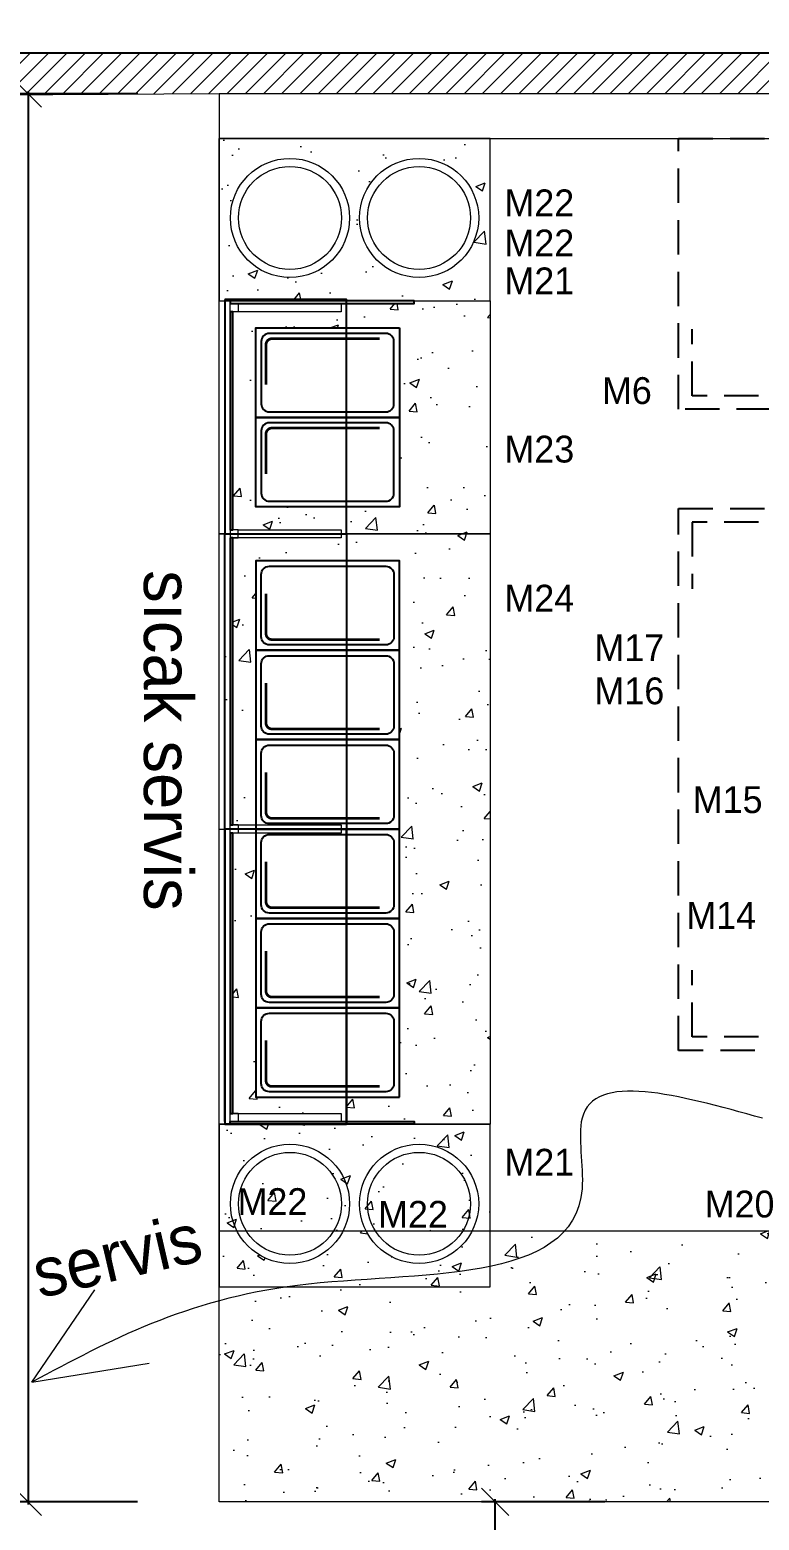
# Model space of a CAD drawing. Header units: centimetres. Extents: x -72470 to -43129, y -18750 to -16337.
# Drawn here: x -63096 to -62827, y -17311 to -16761 of the extents above; entities that cross this region are included whole.
import ezdxf

# ---------------------------------------------------------------- set-up
doc = ezdxf.new("R2010")
doc.units = ezdxf.units.CM
doc.header["$MEASUREMENT"] = 0
doc.linetypes.add('DUZ', pattern=[0])
doc.linetypes.add('HIDDENX2', pattern=[19.05, 12.7, -6.35])
doc.layers.get('0').update_dxf_attribs({"linetype": 'DUZ', "lineweight": 0})
doc.layers.get('Defpoints').update_dxf_attribs({"lineweight": 0})
for name, color, linetype in [('-DWG_DETAY1', 7, 'Continuous'), ('-DWG_DETAY5', 7, 'Continuous'), ('11-021_500-BLOK B-str_zemin_kat$0$2DTARAMA1', 253, 'Continuous'), ('CAM', 4, 'Continuous'), ('S2000-002 Çizgi', 7, 'Continuous')]:
    doc.layers.add(name, color=color, linetype=linetype)
doc.layers.add('11-021_3001-BLOK_B_ZEMIN_KAT$0$2DALANNET', color=1, linetype='Continuous', plot=False)
doc.layers.add('M-OLCU-IC', color=155, linetype='Continuous', lineweight=0)
doc.layers.add('TEFRIS', color=30, linetype='Continuous', lineweight=9)
doc.styles.add('ARIAL', font='arial.ttf', dxfattribs={"width": 0.6})
doc.styles.add('TAKSİM', font='GOTHIC.TTF', dxfattribs={"height": 20})
doc.dimstyles.new('E_100', dxfattribs={"dimtxt": 10, "dimasz": 10, "dimexe": 5, "dimexo": 30, "dimgap": 3, "dimtad": 1, "dimtoh": 1, "dimdec": 0, "dimzin": 12, "dimdsep": 46, "dimtxsty": 'ARIAL', "dimblk": 'OBLIQUE', "dimcen": 5, "dimdle": 1, "dimclrt": 256, "dimadec": 0, "dimazin": 3, "dimtfac": 1, "dimtdec": 0, "dimtofl": 0, "dimtmove": 2, "dimatfit": 3, "dimldrblk": 'OBLIQUE', "dimfxl": 5, "dimtolj": 1, "dimtzin": 0, "dimarcsym": 0})

# ---------------------------------------------------------------- blocks, each defined once
blk = doc.blocks.new('GN11')
at = {"layer": '-DWG_DETAY1', "color": 0, "const_width": 1}
blk.add_lwpolyline([(12.05, 3.76), (26.85, 3.76, 0.414214), (29.05, 5.96), (29.05, 45.76)], format="xyb", dxfattribs=at)
at = {"layer": '-DWG_DETAY1', "color": 0}
blk.add_lwpolyline([(0, 22), (0, 0), (33, 0), (33, 22)], dxfattribs=at)
blk.add_lwpolyline([(31, 22), (31, 5, -0.414214), (28, 2), (5, 2, -0.414214), (2, 5), (2, 22, -0.414214)], format="xyb", dxfattribs=at)
at = {"layer": '-DWG_DETAY5', "color": 0}
for points in [[(33, 53), (0, 53), (0, 22)], [(33, 22), (33, 53)]]:
    blk.add_lwpolyline(points, dxfattribs=at)
blk.add_lwpolyline([(2, 22), (2, 48, -0.414214), (5, 51), (28, 51, -0.414214), (31, 48), (31, 22, -0.414214)], format="xyb", dxfattribs=at)
blk = doc.blocks.new('_OBLIQUE')
at = {"layer": 'M-OLCU-IC', "linetype": 'ByBlock'}
for p, q in [((-0.5, -0.5), (0.5, 0.5)), ((0, 0), (0, 0))]:
    blk.add_line(p, q, dxfattribs=at)
blk = doc.blocks.new('*D82')
at = {"color": 0, "linetype": 'Continuous', "lineweight": -2, "transparency": 16777216}
for p, q in [((-62883.55, -17304.36), (-62929.01, -17304.36)), ((-62924.01, -17449.94), (-62924.01, -17303.36)), ((-62883.56, -17448.94), (-62929.01, -17448.94))]:
    blk.add_line(p, q, dxfattribs=at)
at = {"layer": 'Defpoints', "color": 0, "linetype": 'Continuous', "transparency": 16777216}
for p in [(-62924.01, -17304.36), (-62853.55, -17304.36), (-62853.56, -17448.94)]:
    blk.add_point(p, dxfattribs=at)
at = {"color": 0, "linetype": 'Continuous', "lineweight": -2, "transparency": 16777216, "xscale": 10, "yscale": 10, "zscale": 10}
for p, rotation in [((-62924.01, -17304.36), 90), ((-62924.01, -17448.94), 270)]:
    blk.add_blockref('_OBLIQUE', p, dxfattribs=dict(at, rotation=rotation))
at = {"linetype": 'Continuous', "transparency": 16777216, "insert": (-62932.11, -17376.65), "char_height": 10, "attachment_point": 5, "rotation": 90, "style": 'ARIAL'}
blk.add_mtext('\\A1;145', dxfattribs=at)
blk = doc.blocks.new('*D83')
at = {"color": 0, "linetype": 'Continuous', "lineweight": -2, "transparency": 16777216}
for p, q in [((-63096.43, -16783.44), (-63096.43, -17305.35)), ((-63055.96, -16784.44), (-63101.43, -16784.44)), ((-63055.99, -17304.35), (-63101.43, -17304.35))]:
    blk.add_line(p, q, dxfattribs=at)
at = {"layer": 'Defpoints', "color": 0, "linetype": 'Continuous', "transparency": 16777216}
for p in [(-63025.96, -16784.44), (-63096.43, -17304.35), (-63025.99, -17304.35)]:
    blk.add_point(p, dxfattribs=at)
at = {"color": 0, "linetype": 'Continuous', "lineweight": -2, "transparency": 16777216, "xscale": 10, "yscale": 10, "zscale": 10}
for p, rotation in [((-63096.43, -16784.44), 90), ((-63096.43, -17304.35), 270)]:
    blk.add_blockref('_OBLIQUE', p, dxfattribs=dict(at, rotation=rotation))
at = {"linetype": 'Continuous', "transparency": 16777216, "insert": (-63104.54, -17044.39), "char_height": 10, "attachment_point": 5, "rotation": 90, "style": 'ARIAL'}
blk.add_mtext('\\A1;520', dxfattribs=at)
blk = doc.blocks.new('*D84')
at = {"color": 0, "linetype": 'Continuous', "lineweight": -2, "transparency": 16777216}
for p, q in [((-63026.86, -17337.57), (-61101.81, -17337.57)), ((-63025.86, -17334.35), (-63025.86, -17342.57)), ((-61102.81, -17334.35), (-61102.81, -17342.57))]:
    blk.add_line(p, q, dxfattribs=at)
at = {"layer": 'Defpoints', "color": 0, "linetype": 'Continuous', "transparency": 16777216}
for p in [(-63025.86, -17304.35), (-61102.81, -17304.35), (-61102.81, -17337.57)]:
    blk.add_point(p, dxfattribs=at)
at = {"color": 0, "linetype": 'Continuous', "lineweight": -2, "transparency": 16777216, "xscale": 10, "yscale": 10, "zscale": 10, "rotation": 180}
blk.add_blockref('_OBLIQUE', (-63025.86, -17337.57), dxfattribs=at)
at = {"color": 0, "linetype": 'Continuous', "lineweight": -2, "transparency": 16777216, "xscale": 10, "yscale": 10, "zscale": 10}
blk.add_blockref('_OBLIQUE', (-61102.81, -17337.57), dxfattribs=at)
at = {"linetype": 'Continuous', "transparency": 16777216, "insert": (-62064.34, -17329.46), "char_height": 10, "attachment_point": 5, "style": 'ARIAL'}
blk.add_mtext('\\A1;1923', dxfattribs=at)

msp = doc.modelspace()

# ---------------------------------------------------------------- hatches: boundary and pattern name
h = msp.add_hatch()
h.set_pattern_fill('AR-CONC', color=256, scale=5)
h.set_pattern_definition([(50, (-125.1, -12), (35.863009, -3.137607), [3.75, -41.25]), (355, (-125.1, -12), (-6.937567, 37.609607), [3, -33]), (100.451444, (-122.11, -12.26), (28.925442, 34.472), [3.18701, -35.057106]), (46.1842, (-125.1, -2), (53.362067, -8.275964), [5.625, -61.875]), (96.63564, (-120.653, -2.69), (46.733097, 48.70593), [4.780517, -52.58569]), (351.18416, (-125.1, -2), (46.733097, 48.70593), [4.5, -49.5]), (21, (-120.1, -4.5), (29.845353, -20.130945), [3.75, -41.25]), (326, (-120.1, -4.5), (12.165767, 36.257502), [3, -33]), (71.451445, (-117.613, -6.178), (42.011119, 16.126558), [3.18701, -35.057106]), (37.5, (-125.1, -12), (0.6079928, 16.6446927), [0, -32.6, 0, -33.5, 0, -33.125]), (7.5, (-125.1, -12), (13.153477, 19.7205856), [0, -19.1, 0, -31.85, 0, -12.625]), (327.5, (-136.25, -12), (26.6911218, -1.1277436), [0, -12.5, 0, -39, 0, -51.75]), (317.5, (-141.25, -12), (29.1593085, 5.005249), [0, -16.25, 0, -25.9, 0, -36.75])])
h.paths.add_polyline_path([(-62925.86, -16800.94), (-63025.86, -16800.94), (-63025.86, -16860.94), (-63023.86, -16860.94), (-63023.86, -16860.44), (-62978.86, -16860.44), (-62925.86, -16860.94)])
h.paths.add_polyline_path([(-63021.75, -16830.31, -1), (-62977.75, -16830.31, -1)], flags=16)
h.paths.add_polyline_path([(-63018.75, -16830.31, -1), (-62980.75, -16830.31, -1)], flags=0)
h.paths.add_polyline_path([(-62974.09, -16830.31, -1), (-62930.09, -16830.31, -1)], flags=16)
h.paths.add_polyline_path([(-62971.09, -16830.31, -1), (-62933.09, -16830.31, -1)], flags=0)
h.paths.add_polyline_path([(-62925.86, -16860.94), (-62953.86, -16860.94), (-62953.86, -16861.94), (-62978.86, -16861.94), (-62978.86, -16870.94), (-62959.36, -16870.94), (-62959.36, -16903.94), (-62959.36, -16936.94), (-62978.86, -16936.94), (-62978.86, -16946.94), (-62925.86, -16946.94)])
h.paths.add_polyline_path([(-62925.86, -16946.94), (-62978.86, -16946.94), (-62978.86, -16956.94), (-62959.36, -16956.94), (-62959.36, -16989.94), (-62959.36, -17022.94), (-62959.36, -17055.94), (-62959.36, -17088.94), (-62959.36, -17121.94), (-62959.36, -17154.94), (-62978.86, -17154.94), (-62978.86, -17163.94), (-62953.86, -17163.94), (-62953.86, -17164.94), (-62925.86, -17164.94)])
h.paths.add_polyline_path([(-62925.86, -17164.94), (-63025.86, -17164.94), (-63025.86, -17204.35), (-62925.86, -17204.35)])
h.paths.add_polyline_path([(-63012.36, -17121.94), (-63012.36, -17088.94), (-63012.36, -17057.44), (-63018.86, -17057.44), (-63020.86, -17057.44), (-63020.86, -17160.94), (-63018.86, -17160.94), (-62980.86, -17160.94), (-62980.86, -17163.94), (-62978.86, -17163.94), (-62978.86, -17154.94), (-62990.36, -17154.94), (-63012.36, -17154.94)])
h.paths.add_polyline_path([(-63012.36, -17022.94), (-63012.36, -16989.94), (-63012.36, -16956.94), (-62990.36, -16956.94), (-62978.86, -16956.94), (-62978.86, -16946.94), (-63023.86, -16946.94), (-63023.86, -17055.94), (-63021.86, -17055.94), (-63021.86, -17054.44), (-63021.86, -16948.44), (-63020.86, -16948.44), (-63020.86, -17054.44), (-63018.86, -17054.44), (-63012.36, -17054.44)])
h.paths.add_polyline_path([(-63012.36, -16903.94), (-63012.36, -16870.94), (-62990.36, -16870.94), (-62978.86, -16870.94), (-62978.86, -16861.94), (-62980.86, -16861.94), (-62980.86, -16864.94), (-63018.86, -16864.94), (-63020.86, -16864.94), (-63020.86, -16945.44), (-63018.86, -16945.44), (-62980.86, -16945.44), (-62980.86, -16946.94), (-62978.86, -16946.94), (-62978.86, -16936.94), (-62990.36, -16936.94), (-63012.36, -16936.94)])
h = msp.add_hatch()
h.set_pattern_fill('AR-CONC', color=256, scale=5)
h.set_pattern_definition([(50, (0, -12), (35.863009, -3.137607), [3.75, -41.25]), (355, (0, -12), (-6.937567, 37.609607), [3, -33]), (100.451444, (2.99, -12.26), (28.925442, 34.472), [3.18701, -35.057106]), (46.1842, (0, -2), (53.362067, -8.275964), [5.625, -61.875]), (96.63564, (4.447, -2.69), (46.733097, 48.70593), [4.780517, -52.58569]), (351.18416, (0, -2), (46.733097, 48.70593), [4.5, -49.5]), (21, (5, -4.5), (29.845353, -20.130945), [3.75, -41.25]), (326, (5, -4.5), (12.165767, 36.257502), [3, -33]), (71.451445, (7.487, -6.178), (42.011119, 16.126558), [3.18701, -35.057106]), (37.5, (0, -12), (0.6079928, 16.6446927), [0, -32.6, 0, -33.5, 0, -33.125]), (7.5, (0, -12), (13.153477, 19.7205856), [0, -19.1, 0, -31.85, 0, -12.625]), (327.5, (-11.15, -12), (26.6911218, -1.1277436), [0, -12.5, 0, -39, 0, -51.75]), (317.5, (-16.15, -12), (29.1593085, 5.005249), [0, -16.25, 0, -25.9, 0, -36.75])])
edge = h.paths.add_edge_path(flags=17)
edge.add_spline(control_points=[(-63000.6, -17224.94), (-62999.41, -17224.77), (-62975.33, -17221.54), (-62946.78, -17221.81), (-62925.86, -17217.43)], knot_values=[145.123866, 145.123866, 145.123866, 145.123866, 148.175417, 206.64614, 206.64614, 206.64614, 206.64614], degree=3, periodic=0)
edge.add_line((-62925.86, -17217.43), (-62925.86, -17204.35))
edge.add_line((-62925.86, -17204.35), (-62932.51, -17204.35))
edge.add_arc((-62952.09, -17194.31), 22, 207.1405, 332.8595, ccw=False)
edge.add_line((-62971.67, -17204.35), (-62980.18, -17204.35))
edge.add_arc((-62999.75, -17194.31), 22, 207.1405, 332.8595, ccw=False)
edge.add_line((-63019.33, -17204.35), (-63025.86, -17204.35))
edge.add_line((-63025.86, -17204.35), (-63025.86, -17224.94))
edge.add_line((-63025.86, -17224.94), (-63000.6, -17224.94))
edge = h.paths.add_edge_path(flags=16)
edge.add_spline(control_points=[(-62925.86, -17217.43), (-62946.78, -17221.81), (-62975.33, -17221.54), (-62999.41, -17224.77), (-63000.6, -17224.94)], knot_values=[145.123866, 145.123866, 145.123866, 145.123866, 203.59459, 206.64614, 206.64614, 206.64614, 206.64614], degree=3, periodic=0)
edge.add_line((-63000.6, -17224.94), (-62925.86, -17224.94))
edge.add_line((-62925.86, -17224.94), (-62925.86, -17217.43))
edge = h.paths.add_edge_path()
edge.add_spline(control_points=[(-62898.37, -17204.35), (-62904.39, -17211.07), (-62914.15, -17214.98), (-62925.86, -17217.43)], knot_values=[112.407225, 112.407225, 112.407225, 112.407225, 145.123866, 145.123866, 145.123866, 145.123866], degree=3, periodic=0)
edge.add_line((-62925.86, -17217.43), (-62925.86, -17224.94))
edge.add_line((-62925.86, -17224.94), (-63000.6, -17224.94))
edge.add_spline(control_points=[(-63000.6, -17224.94), (-63009.59, -17226.22), (-63017.96, -17227.98), (-63025.86, -17230.12)], knot_values=[206.64614, 206.64614, 206.64614, 206.64614, 229.807285, 229.807285, 229.807285, 229.807285], degree=3, periodic=0)
edge.add_line((-63025.86, -17230.12), (-63025.86, -17304.35))
edge.add_line((-63025.86, -17304.35), (-62737.74, -17304.37))
edge.add_line((-62737.74, -17304.37), (-62737.74, -17204.37))
edge.add_line((-62737.74, -17204.37), (-62745.56, -17204.36))
edge.add_arc((-62784.73, -17219.23), 41.9, -16.2192, 20.7791, ccw=False)
edge.add_arc((-62782.81, -17219.46), 39.99, 196.6703, 343.3297, ccw=False)
edge.add_arc((-62782.6, -17219.45), 40.2, 157.9376, 196.5965, ccw=False)
edge.add_line((-62819.86, -17204.35), (-62898.37, -17204.35))
edge = h.paths.add_edge_path(flags=17)
edge.add_spline(control_points=[(-62925.86, -17217.43), (-62914.15, -17214.98), (-62904.39, -17211.07), (-62898.37, -17204.35)], knot_values=[112.407225, 112.407225, 112.407225, 112.407225, 145.123866, 145.123866, 145.123866, 145.123866], degree=3, periodic=0)
edge.add_line((-62898.37, -17204.35), (-62925.86, -17204.35))
edge.add_line((-62925.86, -17204.35), (-62925.86, -17217.43))
edge = h.paths.add_edge_path(flags=17)
edge.add_spline(control_points=[(-63025.86, -17230.12), (-63017.96, -17227.98), (-63009.59, -17226.22), (-63000.6, -17224.94)], knot_values=[206.64614, 206.64614, 206.64614, 206.64614, 229.807285, 229.807285, 229.807285, 229.807285], degree=3, periodic=0)
edge.add_line((-63000.6, -17224.94), (-63025.86, -17224.94))
edge.add_line((-63025.86, -17224.94), (-63025.86, -17230.12))
at = {"layer": '11-021_500-BLOK B-str_zemin_kat$0$2DTARAMA1'}
h = msp.add_hatch(dxfattribs=at)
h.set_pattern_fill('ANSI33', color=256, scale=100)
h.set_pattern_definition([(45, (-421164.15, -192690.207), (-17.6776695, 17.6776695), []), (45, (-421146.472, -192690.207), (-17.6776695, 17.6776695), [12.5, -6.25])])
edge = h.paths.add_edge_path()
edge.add_arc((-61102.81, -17219.44), 40, 0, 360)
edge = h.paths.add_edge_path()
edge.add_arc((-61942.81, -17219.44), 40, 0, 360)
edge = h.paths.add_edge_path()
edge.add_arc((-62782.81, -17219.44), 40, 0, 360)
edge = h.paths.add_edge_path()
edge.add_arc((-63622.81, -17219.44), 40, 0, 360)
h.paths.add_polyline_path([(-62490.34, -17053.77), (-62316.58, -17053.77), (-62316.58, -17007.82), (-62490.34, -17007.82)], flags=9)
h.paths.add_polyline_path([(-61637.13, -17053.8), (-61463.37, -17053.8), (-61463.37, -17007.82), (-61637.13, -17007.82)], flags=9)
h.paths.add_polyline_path([(-63330.35, -17053.8), (-63175.23, -17053.8), (-63175.23, -17007.82), (-63330.35, -17007.82)], flags=9)
edge = h.paths.add_edge_path()
edge.add_arc((-64462.81, -17219.44), 40, 0, 360)
edge = h.paths.add_edge_path()
edge.add_arc((-62782.81, -18059.44), 40, 0, 360)
edge = h.paths.add_edge_path()
edge.add_arc((-61942.81, -18059.44), 40, 0, 360)
edge = h.paths.add_edge_path()
edge.add_arc((-61102.81, -18059.44), 40, 0, 360)
at = {"layer": 'TEFRIS', "linetype": 'Continuous'}
h = msp.add_hatch(dxfattribs=at)
h.set_pattern_fill('ANSI31', color=0, scale=1.5)
h.set_pattern_definition([(45, (-56902.8123, -18059.437), (-3.367596, 3.367596), [])])
h.paths.add_polyline_path([(-63485.31, -16784.44), (-62500.31, -16784.44), (-62500.31, -16769.44), (-63485.31, -16769.44)])

# ---------------------------------------------------------------- linework, layer by layer
for p, q in [((-63025.86, -16860.94), (-62925.86, -16860.94)), ((-63025.86, -16946.94), (-62925.86, -16946.94)), ((-63025.86, -17055.94), (-63014.99, -17055.94)), ((-63025.86, -17164.94), (-62925.86, -17164.94))]:
    msp.add_line(p, q)
for points in [[(-63025.86, -16860.94), (-63025.86, -16800.94)], [(-63018.86, -16861.94), (-63021.86, -16861.94), (-63018.86, -16861.94), (-63018.86, -16864.94), (-63021.86, -16864.94), (-63021.86, -16861.94)], [(-63018.86, -16861.94), (-62980.86, -16861.94), (-62980.86, -16864.94), (-63018.86, -16864.94)], [(-63018.86, -16948.44), (-63021.86, -16948.44), (-63018.86, -16948.44), (-63018.86, -16945.44), (-63021.86, -16945.44), (-63021.86, -16948.44)], [(-63018.86, -16945.44), (-62980.86, -16945.44), (-62980.86, -16948.44), (-63018.86, -16948.44)], [(-63018.86, -17054.44), (-63021.86, -17054.44), (-63018.86, -17054.44), (-63018.86, -17057.44), (-63021.86, -17057.44), (-63021.86, -17054.44)], [(-63018.86, -17054.44), (-62980.86, -17054.44), (-62980.86, -17057.44), (-63018.86, -17057.44)], [(-63018.86, -17160.94), (-63021.86, -17160.94), (-63018.86, -17160.94), (-63018.86, -17163.94), (-63021.86, -17163.94), (-63021.86, -17160.94)], [(-63018.86, -17160.94), (-62980.86, -17160.94), (-62980.86, -17163.94), (-63018.86, -17163.94)], [(-63025.86, -17224.94), (-63025.86, -17164.94)]]:
    msp.add_lwpolyline(points)
for points in [[(-63025.86, -16860.94), (-62925.86, -16860.94), (-62925.86, -16800.94), (-63025.86, -16800.94)], [(-62925.86, -16860.94), (-62925.86, -16946.94), (-63025.86, -16946.94), (-63025.86, -16860.94)], [(-62925.86, -16946.94), (-62925.86, -17164.94), (-63025.86, -17164.94), (-63025.86, -16946.94)], [(-63025.86, -17204.35), (-62925.86, -17204.35), (-62925.86, -17164.94), (-63025.86, -17164.94)], [(-63025.86, -17224.94), (-62925.86, -17224.94), (-62925.86, -17164.94), (-63025.86, -17164.94)]]:
    msp.add_lwpolyline(points, close=True)
at = {"layer": '11-021_3001-BLOK_B_ZEMIN_KAT$0$2DALANNET'}
msp.add_lwpolyline([(-64702.81, -16579.44), (-63822.81, -16579.44), (-63822.81, -16514.44), (-63672.81, -16514.44), (-63672.81, -16579.45), (-59732.81, -16579.44), (-59732.81, -16609.44), (-58590.31, -16609.44), (-58590.31, -18059.5), (-58810.11, -18059.5), (-58810.11, -16769.44), (-64702.81, -16769.44)], close=True, dxfattribs=at)
at = {"layer": 'CAM'}
for points in [[(-63023.86, -16860.44), (-63023.86, -16946.94), (-62978.86, -16946.94), (-62978.86, -16860.44)], [(-63023.86, -17055.94), (-63023.86, -16946.94), (-62978.86, -16946.94), (-62978.86, -17055.94)], [(-63023.86, -17055.94), (-63023.86, -17164.94), (-62978.86, -17164.94), (-62978.86, -17055.94)]]:
    msp.add_lwpolyline(points, close=True, dxfattribs=at)
for points in [[(-63021.86, -16860.94), (-63021.86, -16861.94), (-62953.86, -16861.94), (-62953.86, -16860.94), (-63021.86, -16860.94)], [(-63021.86, -16864.94), (-63021.86, -16945.44), (-63020.86, -16945.44), (-63020.86, -16864.94), (-63021.86, -16864.94)], [(-63023.86, -17163.94), (-63023.86, -17163.94), (-63023.86, -16946.94), (-62978.86, -16946.94), (-62978.86, -17164.94), (-62978.86, -17164.94), (-63023.86, -17164.94)], [(-63021.86, -16948.44), (-63021.86, -17054.44), (-63020.86, -17054.44), (-63020.86, -16948.44), (-63021.86, -16948.44)], [(-63021.86, -17057.44), (-63021.86, -17160.94), (-63020.86, -17160.94), (-63020.86, -17057.44), (-63021.86, -17057.44)], [(-63021.86, -17164.94), (-63021.86, -17163.94), (-62953.86, -17163.94), (-62953.86, -17164.94), (-63023.86, -17164.94)]]:
    msp.add_lwpolyline(points, dxfattribs=at)
at = {"layer": 'S2000-002 Çizgi', "linetype": 'HIDDENX2'}
for points in [[(-62856.32, -16800.96), (-62707.86, -16800.96), (-62707.86, -16900.96), (-62856.32, -16900.96)], [(-62856.32, -16937.65), (-62504.32, -16937.65), (-62504.32, -17137.65), (-62856.32, -17137.65)]]:
    msp.add_lwpolyline(points, close=True, dxfattribs=at)
for points in [[(-62826.74, -16895.96), (-62851.32, -16895.96), (-62851.32, -16871.38)], [(-62826.74, -16942.65), (-62851.32, -16942.65), (-62851.32, -16967.23)], [(-62826.74, -17132.65), (-62851.32, -17132.65), (-62851.32, -17108.07)]]:
    msp.add_lwpolyline(points, dxfattribs=at)
at = {"layer": 'TEFRIS', "color": 0, "linetype": 'Continuous'}
for p, q in [((-63025.86, -16784.44), (-63727.81, -16788.94)), ((-63095.05, -17260.18), (-63071.76, -17226.08)), ((-63095.05, -17260.18), (-63051.72, -17253.14))]:
    msp.add_line(p, q, dxfattribs=at)
for points in [[(-62522.21, -16769.46), (-63485.31, -16769.44)], [(-61782.96, -16800.94), (-61102.81, -16800.94), (-61102.81, -16784.44), (-63025.86, -16784.44), (-63025.86, -16800.94), (-61887.26, -16800.94)], [(-62745.76, -17204.36), (-62737.74, -17204.37), (-62737.74, -17304.37), (-63025.86, -17304.35), (-63025.86, -17204.35), (-62819.86, -17204.35)]]:
    msp.add_lwpolyline(points, dxfattribs=at)
for centre, radius in [((-62999.75, -16830.31), 22), ((-62952.09, -16830.31), 22), ((-62999.75, -16830.31), 19), ((-62952.09, -16830.31), 19), ((-62999.75, -17194.31), 22), ((-62952.09, -17194.31), 22), ((-62999.75, -17194.31), 19), ((-62952.09, -17194.31), 19)]:
    msp.add_circle(centre, radius, dxfattribs=at)
for points in [[(-63715.5, -16879.11), (-63561.64, -16710.21), (-63110.91, -16710.21), (-62885.55, -16686.39), (-62456.49, -16714.54), (-62263.63, -16753.52), (-62059.31, -16702.06), (-61826.96, -16738.36), (-61784.12, -16939.39), (-61661.14, -16985.6)], [(-62825.31, -17162.75), (-62891.93, -17162.75), (-62891.93, -17188.73), (-62997.01, -17224.46), (-63095.05, -17260.18)]]:
    msp.add_spline(points, degree=3, dxfattribs=at)

# ---------------------------------------------------------------- block references
at = {"xscale": -1, "rotation": 270}
for p in [(-63012.36, -16903.94), (-63012.36, -16936.94)]:
    msp.add_blockref('GN11', p, dxfattribs=at)
at = {"rotation": 270}
for p in [(-63012.36, -16956.94), (-63012.36, -16989.94), (-63012.36, -17022.94), (-63012.36, -17055.94), (-63012.36, -17088.94), (-63012.36, -17121.94)]:
    msp.add_blockref('GN11', p, dxfattribs=at)

# ---------------------------------------------------------------- texts
at = {"style": 'TAKSİM'}
for s, p in [('M22', (-62920.57, -16829.69, 0)), ('M22', (-62920.57, -16844.5, 0)), ('M21', (-62920.57, -16858.5, 0)), ('M6', (-62884.56, -16899, 0)), ('M23', (-62920.57, -16920.61, 0)), ('M24', (-62920.57, -16975.64, 0)), ('M17', (-62887.33, -16993.93, 0)), ('M16', (-62887.33, -17009.87, 0)), ('M15', (-62851.04, -17050.04, 0)), ('M14', (-62853.44, -17092.81, 0)), ('M21', (-62920.57, -17183.91, 0)), ('M22', (-63019.1, -17198.45, 0)), ('M20', (-62846.65, -17199.35, 0)), ('M22', (-62967.21, -17203.14, 0))]:
    msp.add_text(s, height=9.9, dxfattribs=at).set_placement(p)
msp.add_text('sıcak servis', height=18, rotation=270, dxfattribs=at).set_placement((-63053.69, -16960.35))
at = {"layer": 'TEFRIS', "color": 0, "linetype": 'Continuous', "style": 'TAKSİM'}
msp.add_text('servis ', height=18, rotation=13, dxfattribs=at).set_placement((-63092.25, -17229.21))

# ---------------------------------------------------------------- dimensions: what is measured, and where the dimension line sits
at = {"color": 0, "linetype": 'Continuous'}
for base, p1, p2, picture, middle in [((-63096.43, -17304.35), (-63025.96, -16784.44), (-63025.99, -17304.35), '*D83', (-63104.54, -17044.39)), ((-62924.01, -17304.36), (-62853.56, -17448.94), (-62853.55, -17304.36), '*D82', (-62932.11, -17376.65))]:
    dim = msp.add_linear_dim(base=base, p1=p1, p2=p2, angle=90, dimstyle='E_100', dxfattribs=at)
    dim.commit()
    dim.dimension.update_dxf_attribs({"geometry": picture, "text_midpoint": middle})
dim = msp.add_linear_dim(base=(-61102.81, -17337.57), p1=(-63025.86, -17304.35), p2=(-61102.81, -17304.35), dimstyle='E_100', dxfattribs=at)
dim.commit()
dim.dimension.update_dxf_attribs({"geometry": '*D84', "text_midpoint": (-62064.34, -17329.46)})

doc.saveas('drawing.dxf')
